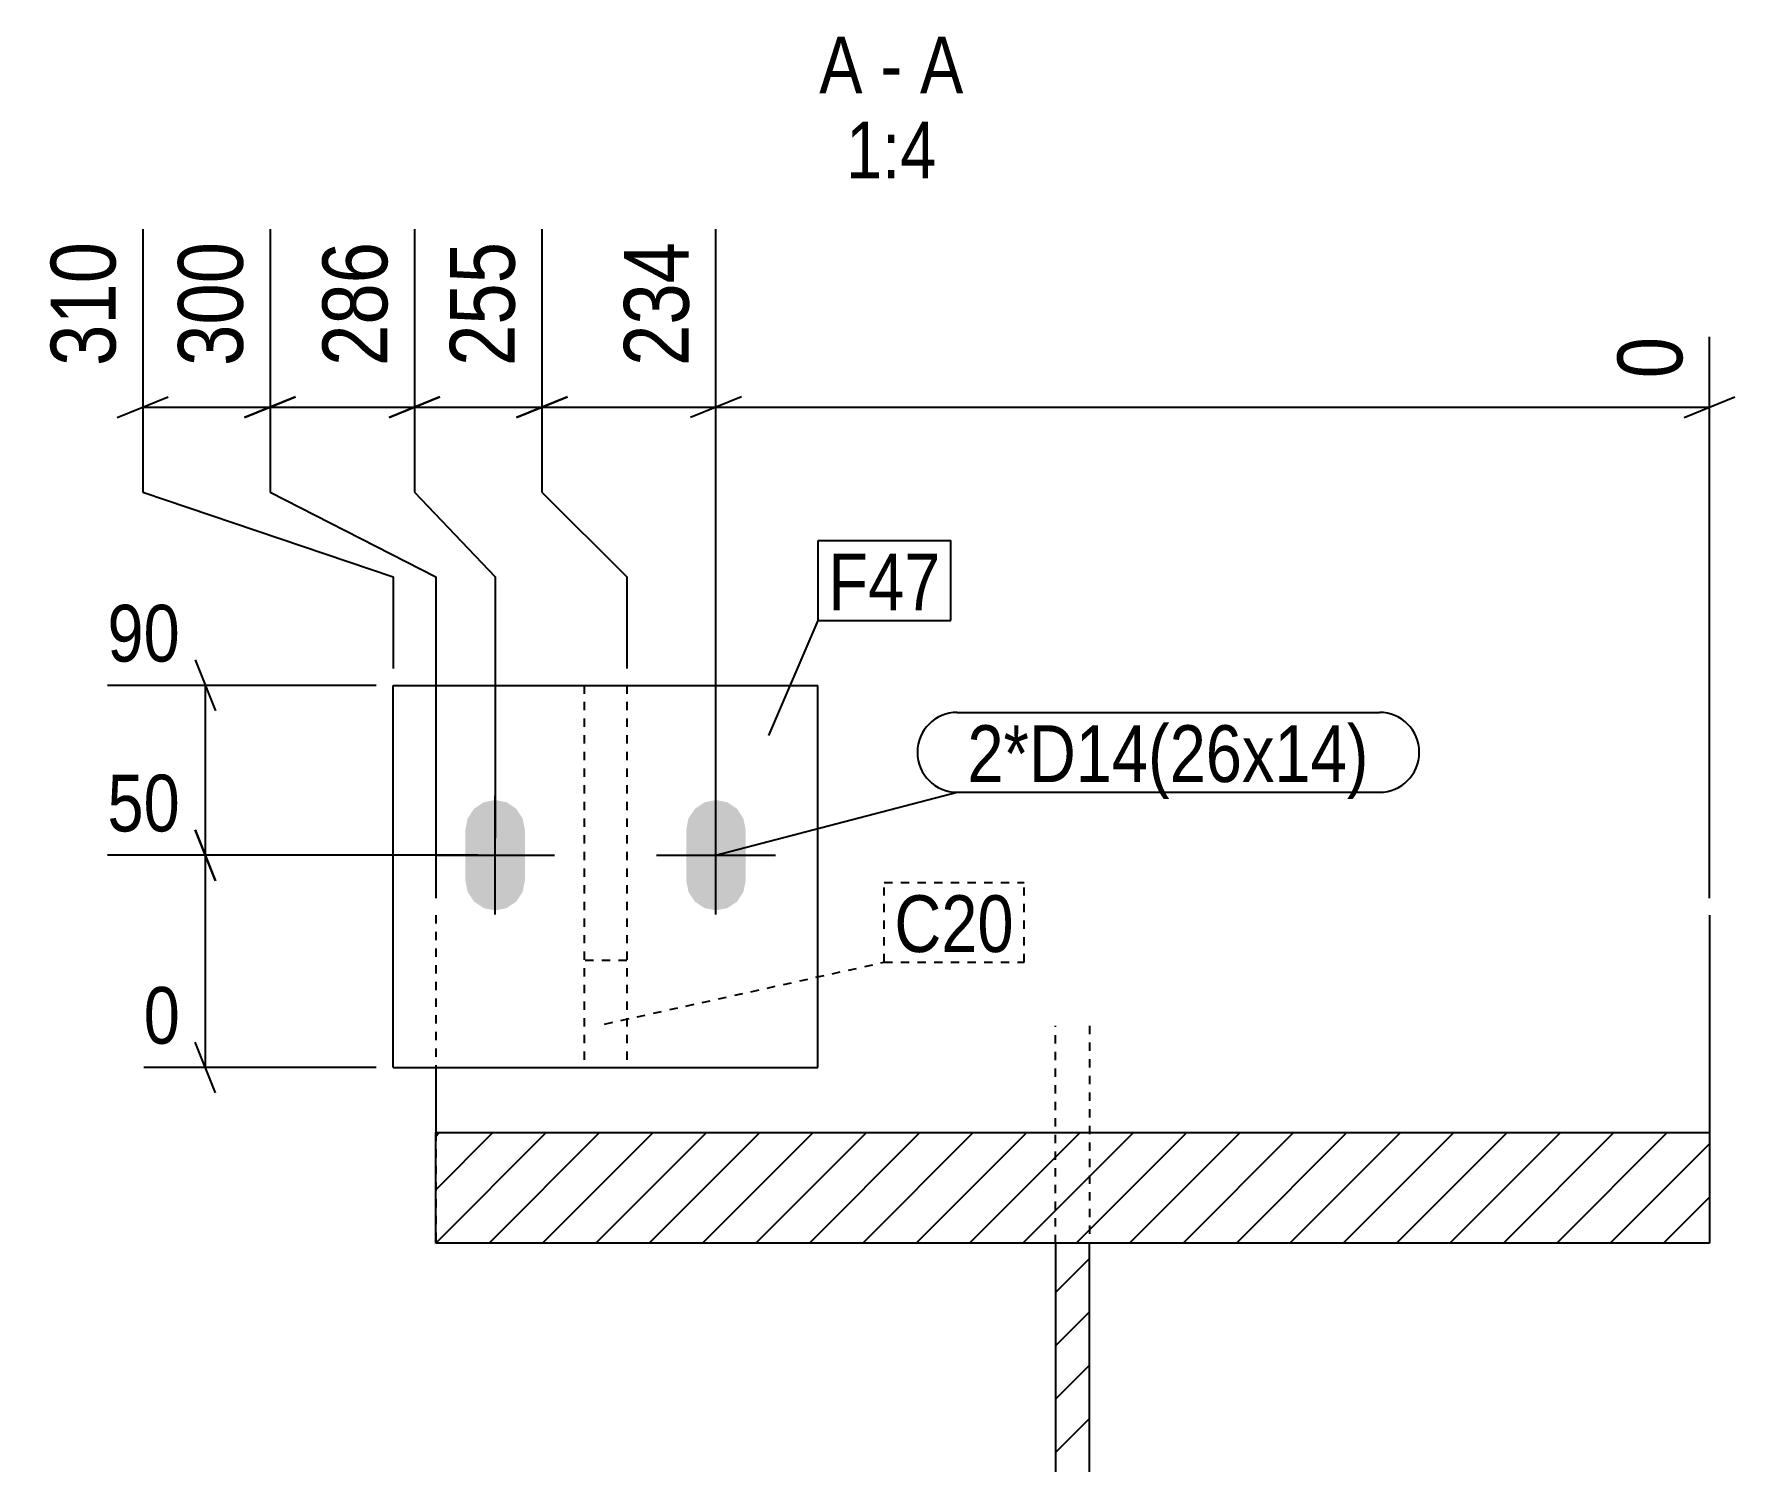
# Model space of a CAD drawing. Header units: millimetres. Extents: x 48 to 60985, y 13 to 3079.
# Drawn here: x 43024.2 to 43424.8, y 16 to 354.7 of the extents above; entities that cross this region are included whole.
import ezdxf

# ---------------------------------------------------------------- set-up
doc = ezdxf.new("R2010")
doc.units = ezdxf.units.MM
doc.linetypes.add('DXK_LINE_DOT2', pattern=[3.9198, 1.9599, -1.9599])
for name, color, linetype in [('MÅLSÆTNING', 7, 'Continuous'), ('STÅL', 7, 'Continuous'), ('TEKST', 7, 'Continuous')]:
    doc.layers.add(name, color=color, linetype=linetype)
doc.styles.add('Arial Narrow', font='ARIALN.TTF', dxfattribs={"height": 0.2})

msp = doc.modelspace()

# ---------------------------------------------------------------- hatches: boundary and pattern name
at = {"layer": 'STÅL', "linetype": 'Continuous'}
for points in [[(43135.52, 173.73), (43132.85, 174.26), (43130.17, 173.73), (43127.9, 172.21), (43126.38, 169.94), (43125.85, 167.26), (43125.85, 155.26), (43126.38, 152.58), (43127.9, 150.31), (43130.17, 148.8), (43132.85, 148.26), (43135.52, 148.8), (43137.8, 150.31), (43139.31, 152.58), (43139.85, 155.26), (43139.85, 167.26), (43139.31, 169.94), (43137.8, 172.21)], [(43187.52, 173.73), (43184.85, 174.26), (43182.17, 173.73), (43179.9, 172.21), (43178.38, 169.94), (43177.85, 167.26), (43177.85, 155.26), (43178.38, 152.58), (43179.9, 150.31), (43182.17, 148.8), (43184.85, 148.26), (43187.52, 148.8), (43189.8, 150.31), (43191.31, 152.58), (43191.85, 155.26), (43191.85, 167.26), (43191.31, 169.94), (43189.8, 172.21)]]:
    msp.add_hatch(color=96, dxfattribs=at).paths.add_polyline_path(points)
h = msp.add_hatch(dxfattribs=at)
h.set_pattern_fill('', scale=2.8, style=0, pattern_type=0)
h.set_pattern_definition([(45, (43118.843, 69.8895), (-6.28618, 6.28618), [])])
h.paths.add_polyline_path([(43118.84, 95.93), (43118.84, 69.89), (43418.84, 69.89), (43418.84, 95.93)])
h = msp.add_hatch(dxfattribs=at)
h.set_pattern_fill('', scale=2.8, style=0, pattern_type=0)
h.set_pattern_definition([(45, (43272.843, 16), (-6.2862, 6.2862), [])])
h.paths.add_polyline_path([(43264.84, 16), (43272.84, 16), (43272.84, 69.89), (43264.84, 69.89)])

# ---------------------------------------------------------------- linework, layer by layer
at = {"layer": 'MÅLSÆTNING', "color": 7, "linetype": 'Continuous'}
for p, q in [((43049.85, 308.66), (43049.85, 246.78)), ((43079.84, 308.66), (43079.84, 246.78)), ((43079.84, 308.66), (43079.84, 246.78)), ((43113.85, 308.66), (43113.85, 246.78)), ((43113.85, 308.66), (43113.85, 246.78)), ((43143.85, 308.66), (43143.85, 246.78)), ((43143.85, 308.66), (43143.85, 246.78)), ((43184.85, 165.26), (43184.85, 308.66)), ((43184.85, 165.26), (43184.85, 308.66)), ((43418.84, 151.11), (43418.84, 283.33)), ((43043.85, 264.38), (43055.85, 269.18)), ((43073.84, 264.38), (43085.84, 269.18)), ((43085.84, 269.18), (43073.84, 264.38)), ((43119.85, 269.18), (43107.85, 264.38)), ((43107.85, 264.38), (43119.85, 269.18)), ((43137.85, 264.38), (43149.85, 269.18)), ((43149.85, 269.18), (43137.85, 264.38)), ((43190.85, 269.18), (43178.85, 264.38)), ((43190.85, 269.18), (43178.85, 264.38)), ((43412.84, 264.38), (43424.84, 269.18)), ((43049.85, 266.78), (43079.84, 266.78)), ((43079.84, 266.78), (43113.85, 266.78)), ((43113.85, 266.78), (43143.85, 266.78)), ((43143.85, 266.78), (43184.85, 266.78)), ((43184.85, 266.78), (43418.84, 266.78)), ((43049.85, 246.78), (43108.85, 226.78)), ((43079.84, 246.78), (43118.84, 226.78)), ((43079.84, 246.78), (43118.84, 226.78)), ((43113.85, 246.78), (43132.85, 226.78)), ((43113.85, 246.78), (43132.85, 226.78)), ((43143.85, 246.78), (43163.85, 226.78)), ((43143.85, 246.78), (43163.85, 226.78)), ((43108.85, 226.78), (43108.85, 205.26)), ((43118.84, 226.78), (43118.84, 151.11)), ((43118.84, 226.78), (43118.84, 151.11)), ((43132.85, 226.78), (43132.85, 165.26)), ((43132.85, 226.78), (43132.85, 165.26)), ((43163.85, 226.78), (43163.85, 205.26)), ((43163.85, 226.78), (43163.85, 205.26)), ((43062.21, 207.26), (43067.01, 195.26)), ((43104.85, 201.26), (43041.54, 201.26)), ((43064.61, 161.26), (43064.61, 201.26)), ((43067.01, 155.26), (43062.21, 167.26)), ((43062.21, 167.26), (43067.01, 155.26)), ((43128.85, 161.26), (43041.54, 161.26)), ((43128.85, 161.26), (43041.54, 161.26)), ((43064.61, 111.26), (43064.61, 161.26)), ((43067.01, 105.26), (43062.21, 117.26)), ((43104.85, 111.26), (43050.08, 111.26))]:
    msp.add_line(p, q, dxfattribs=at)
at = {"layer": 'STÅL', "color": 4, "linetype": 'Continuous'}
for p, q in [((43108.85, 111.26), (43108.85, 201.26)), ((43108.85, 201.26), (43208.85, 201.26)), ((43208.85, 111.26), (43208.85, 201.26)), ((43108.85, 111.26), (43208.85, 111.26))]:
    msp.add_line(p, q, dxfattribs=at)
at = {"layer": 'STÅL', "color": 30, "linetype": 'DXK_LINE_DOT2'}
for p, q in [((43153.85, 201.26), (43153.85, 111.26)), ((43153.85, 201.26), (43163.85, 201.26)), ((43163.85, 201.26), (43163.85, 111.26)), ((43163.85, 136.45), (43153.85, 136.45)), ((43153.85, 111.26), (43163.85, 111.26))]:
    msp.add_line(p, q, dxfattribs=at)
at = {"layer": 'STÅL', "color": 96, "linetype": 'Continuous'}
for p, q in [((43132.85, 147.26), (43132.85, 175.26)), ((43184.85, 147.26), (43184.85, 175.26)), ((43118.85, 161.26), (43146.85, 161.26)), ((43170.85, 161.26), (43198.85, 161.26))]:
    msp.add_line(p, q, dxfattribs=at)
at = {"layer": 'STÅL', "color": 7, "linetype": 'DXK_LINE_DOT2'}
for p, q in [((43118.84, 147.11), (43118.84, 111.26)), ((43264.84, 69.89), (43264.84, 121.07)), ((43272.84, 121.07), (43272.84, 69.89)), ((43118.84, 95.93), (43118.84, 69.89)), ((43418.84, 95.93), (43418.84, 69.89))]:
    msp.add_line(p, q, dxfattribs=at)
at = {"layer": 'STÅL', "color": 2, "linetype": 'Continuous'}
for p, q in [((43418.84, 147.11), (43418.84, 95.93)), ((43118.84, 111.26), (43118.84, 95.93)), ((43118.84, 69.89), (43118.84, 95.93)), ((43118.84, 95.93), (43418.84, 95.93)), ((43418.84, 95.93), (43418.84, 69.89)), ((43418.84, 69.89), (43118.84, 69.89)), ((43272.84, 69.89), (43264.84, 69.89)), ((43264.84, 69.89), (43264.84, 16)), ((43272.84, 16), (43272.84, 69.89))]:
    msp.add_line(p, q, dxfattribs=at)
at = {"layer": 'TEKST', "color": 7, "linetype": 'Continuous'}
for p, q in [((43208.92, 235.34), (43240.14, 235.34)), ((43208.92, 216.54), (43208.92, 235.34)), ((43240.14, 216.54), (43240.14, 235.34)), ((43197.27, 189.43), (43208.92, 216.54)), ((43208.92, 216.54), (43240.14, 216.54)), ((43241.68, 194.89), (43341.1, 194.89)), ((43184.85, 161.26), (43241.68, 176.09)), ((43241.68, 176.09), (43341.1, 176.09))]:
    msp.add_line(p, q, dxfattribs=at)
at = {"layer": 'TEKST', "color": 7, "linetype": 'DXK_LINE_DOT2'}
for p, q in [((43224.47, 154.85), (43257.4, 154.85)), ((43224.47, 136.05), (43224.47, 154.85)), ((43257.4, 136.05), (43257.4, 154.85)), ((43158.64, 121.5), (43224.47, 136.05)), ((43224.47, 136.05), (43257.4, 136.05))]:
    msp.add_line(p, q, dxfattribs=at)
at = {"layer": 'TEKST', "color": 7, "linetype": 'Continuous'}
for centre, start, end in [((43241.68, 185.49), 90, 270), ((43341.1, 185.49), 270, 90)]:
    msp.add_arc(centre, 9.4, start, end, dxfattribs=at)

# ---------------------------------------------------------------- wipeouts: each hides what was drawn before it
at = {"color": 0, "linetype": 'Continuous'}
for points, layer in [([(43046.65, 308.94), (43024.25, 308.94), (43024.25, 273.29), (43046.65, 273.29)], 'MÅLSÆTNING'), ([(43076.64, 308.94), (43054.24, 308.94), (43054.24, 273.29), (43076.64, 273.29)], 'MÅLSÆTNING'), ([(43110.65, 308.94), (43088.25, 308.94), (43088.25, 273.29), (43110.65, 273.29)], 'MÅLSÆTNING'), ([(43140.65, 308.94), (43118.25, 308.94), (43118.25, 273.29), (43140.65, 273.29)], 'MÅLSÆTNING'), ([(43181.65, 308.94), (43159.25, 308.94), (43159.25, 273.29), (43181.65, 273.29)], 'MÅLSÆTNING'), ([(43219.39, 340.66), (43219.39, 354.66), (43209.17, 354.66), (43209.17, 340.66)], 'TEKST'), ([(43228.69, 340.66), (43228.69, 354.66), (43223.59, 354.66), (43223.59, 340.66)], 'TEKST'), ([(43243.12, 340.66), (43243.12, 354.66), (43232.89, 354.66), (43232.89, 340.66)], 'TEKST'), ([(43236.81, 320.66), (43236.81, 334.66), (43215.48, 334.66), (43215.48, 320.66)], 'TEKST')]:
    msp.add_wipeout(points, dxfattribs=at).dxf.layer = layer
at = {"color": 0}
for points in [[(43237.74, 218.94), (43237.74, 232.94), (43211.32, 232.94), (43211.32, 218.94)], [(43338.7, 178.49), (43338.7, 192.49), (43244.08, 192.49), (43244.08, 178.49)], [(43255, 138.45), (43255, 152.45), (43226.87, 152.45), (43226.87, 138.45)]]:
    msp.add_wipeout(points, dxfattribs=at).dxf.layer = 'TEKST'

# ---------------------------------------------------------------- next in the draw order: texts
at = {"layer": 'MÅLSÆTNING', "color": 3, "linetype": 'Continuous', "style": 'Arial Narrow'}
for s, p in [('310', (43043.45, 276.49)), ('300', (43073.44, 276.49)), ('286', (43107.45, 276.49)), ('255', (43137.45, 276.49)), ('234', (43178.45, 276.49))]:
    msp.add_text(s, height=15.271, rotation=90.0002, dxfattribs=at).set_placement(p)
at = {"layer": 'TEKST', "color": 3, "linetype": 'Continuous', "style": 'Arial Narrow'}
for s, height, p in [('A', 13.36, (43209.17, 340.66)), ('A', 13.36, (43232.89, 340.66)), ('-', 13.36, (43223.59, 340.66)), ('1:4', 13.362, (43215.48, 320.66))]:
    msp.add_text(s, height=height, dxfattribs=at).set_placement(p)

# ---------------------------------------------------------------- next in the draw order: wipeouts: each hides what was drawn before it
at = {"color": 0, "linetype": 'Continuous'}
for points in [[(43415.64, 286.53), (43393.24, 286.53), (43393.24, 270.38), (43415.64, 270.38)], [(43061.41, 204.06), (43061.41, 223.66), (43038.74, 223.66), (43038.74, 204.06)], [(43061.41, 164.06), (43061.41, 183.66), (43038.74, 183.66), (43038.74, 164.06)], [(43061.41, 114.06), (43061.41, 133.66), (43047.28, 133.66), (43047.28, 114.06)]]:
    msp.add_wipeout(points, dxfattribs=at).dxf.layer = 'MÅLSÆTNING'
at = {"color": 0}
for points in [[(43237.74, 218.94), (43237.74, 232.94), (43211.32, 232.94), (43211.32, 218.94)], [(43338.7, 178.49), (43338.7, 192.49), (43244.08, 192.49), (43244.08, 178.49)], [(43255, 138.45), (43255, 152.45), (43226.87, 152.45), (43226.87, 138.45)]]:
    msp.add_wipeout(points, dxfattribs=at).dxf.layer = 'TEKST'

# ---------------------------------------------------------------- next in the draw order: texts
at = {"layer": 'MÅLSÆTNING', "color": 3, "linetype": 'Continuous', "style": 'Arial Narrow'}
msp.add_text('0', height=15.27, rotation=90.0002, dxfattribs=at).set_placement((43412.44, 273.58))
for s, height, p in [('90', 13.362, (43041.54, 206.86)), ('50', 13.362, (43041.54, 166.86)), ('0', 13.36, (43050.08, 116.86))]:
    msp.add_text(s, height=height, dxfattribs=at).set_placement(p)
at = {"layer": 'TEKST', "color": 3, "style": 'Arial Narrow'}
for s, p in [('F47', (43211.32, 218.94)), ('2*D14(26x14)', (43244.08, 178.49)), ('C20', (43226.87, 138.45))]:
    msp.add_text(s, height=13.362, dxfattribs=at).set_placement(p)

doc.saveas('drawing.dxf')
